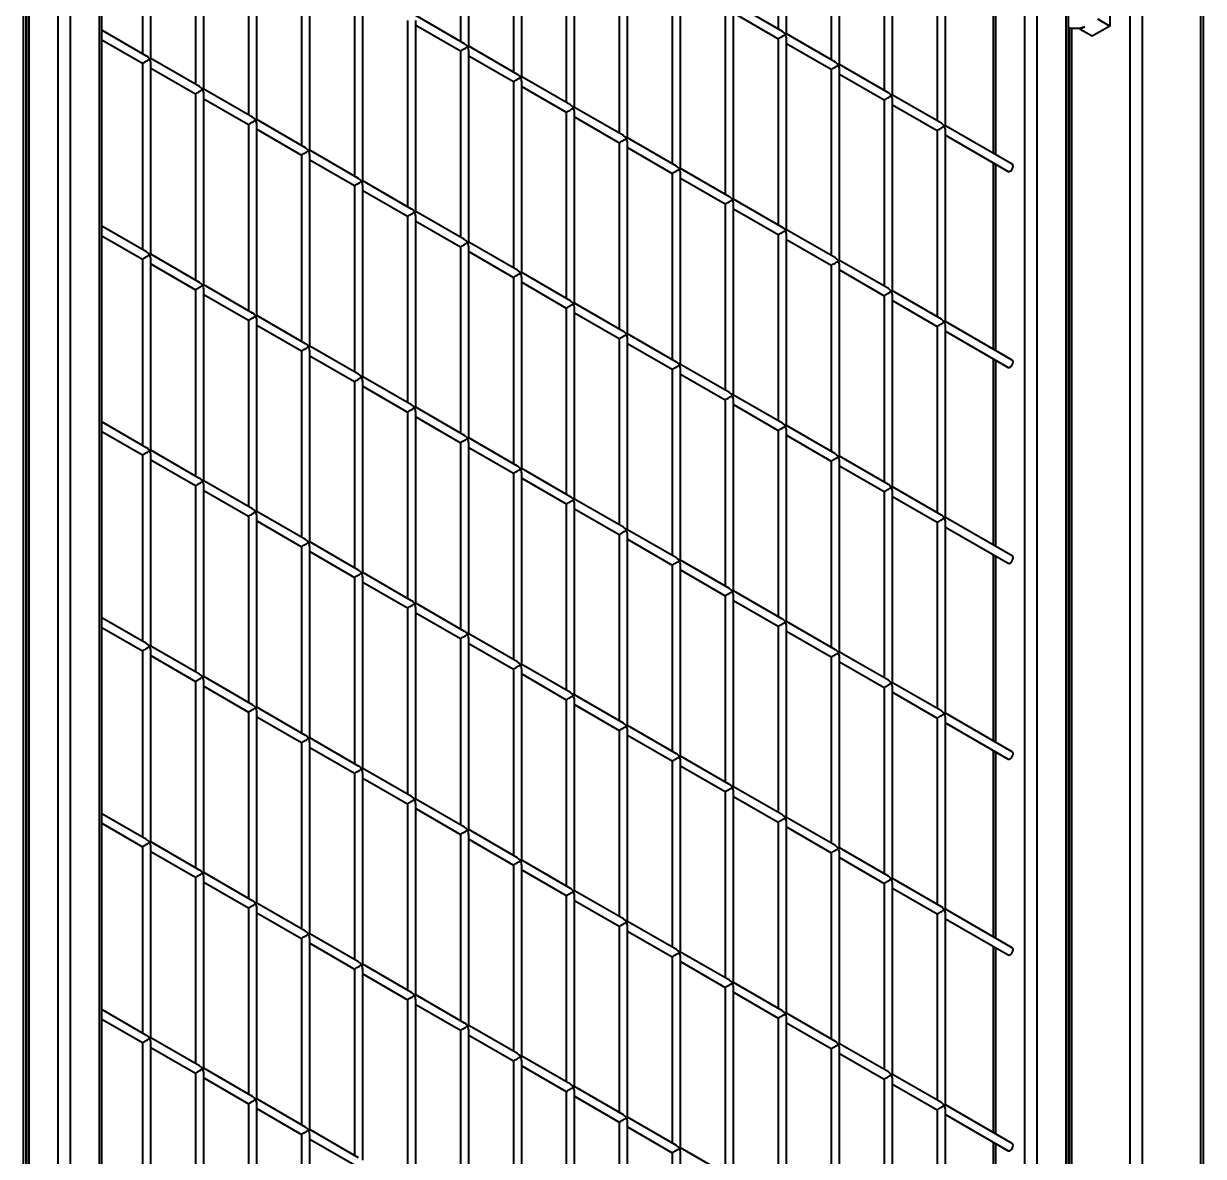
# Model space of a CAD drawing. Header units: millimetres. Extents: x 0 to 420, y 0 to 297.
# Drawn here: x 294.57 to 308.74, y 145.6 to 159.21 of the extents above; entities that cross this region are included whole.
import ezdxf

# ---------------------------------------------------------------- set-up
doc = ezdxf.new("R2010")
doc.units = ezdxf.units.MM

msp = doc.modelspace()

# ---------------------------------------------------------------- linework, layer by layer
at = {"color": 8, "linetype": 'Continuous', "lineweight": 40}
for p, q in [((294.568, 139.4753), (294.568, 171.6471)), ((294.6316, 166.4784), (294.6316, 143.2308)), ((307.8616, 131.7194), (307.8616, 163.8912)), ((308.003, 163.8912), (308.003, 131.7194)), ((308.7101, 131.3112), (308.7101, 163.483)), ((306.5958, 133.9946), (306.5958, 162.2131)), ((306.2423, 159.8691), (306.2423, 157.6329)), ((307.1545, 159.1518), (307.1545, 135.9247)), ((306.2423, 157.5174), (306.2423, 155.2813)), ((306.2423, 155.1658), (306.2423, 152.9296)), ((306.2423, 152.8142), (306.2423, 150.578)), ((306.2423, 150.4625), (306.2423, 148.2264)), ((306.2423, 148.1109), (306.2423, 145.8747)), ((306.2423, 145.7593), (306.2423, 143.5231))]:
    msp.add_line(p, q, dxfattribs=at)
at = {"color": 7, "linetype": 'Continuous', "lineweight": 40}
for p, q in [((294.5972, 139.4584), (294.5972, 171.6063)), ((294.9851, 140.0919), (294.9851, 169.4874)), ((295.1266, 169.4058), (295.1266, 140.1736)), ((295.4801, 140.3778), (295.4801, 168.7934)), ((295.5094, 140.3947), (295.5094, 168.6948)), ((294.6023, 166.4717), (294.6023, 143.24)), ((308.7394, 131.2943), (308.7394, 163.4422)), ((307.0908, 133.2668), (307.0908, 162.4989)), ((307.1201, 133.1682), (307.1201, 162.5159)), ((306.7373, 162.2948), (306.7373, 133.8792)), ((303.6326, 161.3756), (303.6326, 159.1395)), ((303.7326, 159.0817), (303.7326, 161.3756)), ((299.8142, 161.2283), (299.8142, 158.9921)), ((299.9142, 158.9344), (299.9142, 161.2283)), ((295.9958, 161.081), (295.9958, 158.8448)), ((296.0958, 158.7871), (296.0958, 161.081)), ((304.269, 161.0083), (304.269, 158.7721)), ((304.369, 158.7144), (304.369, 161.0083)), ((300.4506, 160.8609), (300.4506, 158.6247)), ((300.5506, 158.567), (300.5506, 160.8609)), ((296.6322, 160.7136), (296.6322, 158.4774)), ((296.7322, 158.4197), (296.7322, 160.7136)), ((304.9054, 160.6409), (304.9054, 158.4047)), ((305.0054, 158.347), (305.0054, 160.6409)), ((301.087, 160.4935), (301.087, 158.2574)), ((301.187, 158.1996), (301.187, 160.4935)), ((297.2686, 160.3462), (297.2686, 158.11)), ((297.3686, 158.0523), (297.3686, 160.3462)), ((305.5418, 160.2735), (305.5418, 158.0373)), ((305.6417, 157.9796), (305.6417, 160.2735)), ((307.6141, 160.1555), (307.6141, 159.1757)), ((301.7234, 160.1262), (301.7234, 157.89)), ((301.8234, 157.8322), (301.8234, 160.1261)), ((297.905, 159.9788), (297.905, 157.7426)), ((298.005, 157.6849), (298.005, 159.9788)), ((306.213, 159.886), (306.213, 157.6498)), ((302.3598, 159.7588), (302.3598, 157.5226)), ((302.4598, 157.4649), (302.4598, 159.7588)), ((298.5414, 159.6114), (298.5414, 157.3753)), ((298.6414, 157.3175), (298.6414, 159.6114)), ((303.6826, 159.1106), (303.0962, 159.4491)), ((299.8642, 158.9633), (299.2778, 159.3018)), ((302.9962, 159.3914), (302.9962, 157.1552)), ((303.0962, 157.0975), (303.0962, 159.3914)), ((303.0962, 159.3337), (303.6326, 159.024)), ((299.1778, 159.244), (299.1778, 157.0079)), ((299.2778, 156.9501), (299.2778, 159.244)), ((299.2778, 159.1863), (299.8142, 158.8767)), ((307.1252, 159.1558), (307.1252, 135.9416)), ((307.3171, 159.1675), (307.2605, 159.1349)), ((307.2605, 159.1349), (307.2605, 159.1545)), ((307.6141, 159.1757), (307.4019, 159.0532)), ((307.6141, 159.1757), (307.4727, 159.2573)), ((296.0458, 158.8159), (295.5094, 159.1256)), ((295.5094, 159.0101), (295.9958, 158.7293)), ((303.6326, 159.024), (303.6326, 156.7878)), ((304.319, 158.7432), (303.7326, 159.0817)), ((303.7326, 156.7301), (303.7326, 159.024)), ((307.4019, 159.0532), (307.2605, 159.1349)), ((299.8142, 158.8767), (299.8142, 156.6405)), ((300.5006, 158.5959), (299.9142, 158.9344)), ((299.9142, 156.5828), (299.9142, 158.8767)), ((303.7326, 158.9663), (304.269, 158.6566)), ((295.9958, 158.7293), (295.9958, 156.4932)), ((296.6822, 158.4485), (296.0958, 158.7871)), ((296.0958, 156.4354), (296.0958, 158.7293)), ((299.9142, 158.8189), (300.4506, 158.5093)), ((296.0958, 158.6716), (296.6322, 158.3619)), ((304.269, 158.6566), (304.269, 156.4204)), ((304.9553, 158.3758), (304.369, 158.7144)), ((304.369, 156.3627), (304.369, 158.6566)), ((304.369, 158.5989), (304.9054, 158.2892)), ((300.4506, 158.5093), (300.4506, 156.2731)), ((301.137, 158.2285), (300.5506, 158.567)), ((300.5506, 156.2154), (300.5506, 158.5093)), ((300.5506, 158.4515), (301.087, 158.1419)), ((296.6322, 158.3619), (296.6322, 156.1258)), ((297.3186, 158.0812), (296.7322, 158.4197)), ((296.7322, 156.068), (296.7322, 158.3619)), ((296.7322, 158.3042), (297.2686, 157.9946)), ((305.5917, 158.0085), (305.0054, 158.347)), ((301.7734, 157.8611), (301.187, 158.1996)), ((304.9054, 158.2892), (304.9054, 156.0531)), ((305.0054, 155.9953), (305.0054, 158.2892)), ((305.0054, 158.2315), (305.5418, 157.9218)), ((297.955, 157.7138), (297.3686, 158.0523)), ((301.087, 158.1419), (301.087, 155.9057)), ((301.187, 155.848), (301.187, 158.1419)), ((301.187, 158.0842), (301.7234, 157.7745)), ((297.2686, 157.9946), (297.2686, 155.7584)), ((297.3686, 155.7007), (297.3686, 157.9946)), ((297.3686, 157.9368), (297.905, 157.6272)), ((305.5418, 157.9218), (305.5418, 155.6857)), ((306.4441, 157.5164), (305.6417, 157.9796)), ((305.6417, 155.6279), (305.6417, 157.9218)), ((301.7234, 157.7745), (301.7234, 155.5383)), ((302.4098, 157.4937), (301.8234, 157.8322)), ((301.8234, 155.4806), (301.8234, 157.7745)), ((305.6417, 157.8641), (306.3941, 157.4298)), ((297.905, 157.6272), (297.905, 155.391)), ((298.5914, 157.3464), (298.005, 157.6849)), ((298.005, 155.3333), (298.005, 157.6272)), ((301.8234, 157.7168), (302.3598, 157.4071)), ((298.005, 157.5694), (298.5414, 157.2598)), ((303.0462, 157.1263), (302.4598, 157.4649)), ((306.213, 157.5343), (306.213, 155.2982)), ((299.2278, 156.979), (298.6414, 157.3175)), ((302.3598, 157.4071), (302.3598, 155.171)), ((302.4598, 155.1132), (302.4598, 157.4071)), ((302.4598, 157.3494), (302.9962, 157.0397)), ((298.5414, 157.2598), (298.5414, 155.0236)), ((298.6414, 154.9659), (298.6414, 157.2598)), ((298.6414, 157.2021), (299.1778, 156.8924)), ((302.9962, 157.0397), (302.9962, 154.8036)), ((303.6826, 156.759), (303.0962, 157.0975)), ((303.0962, 154.7458), (303.0962, 157.0397)), ((299.1778, 156.8924), (299.1778, 154.6562)), ((299.8642, 156.6116), (299.2778, 156.9501)), ((299.2778, 154.5985), (299.2778, 156.8924)), ((303.0962, 156.982), (303.6326, 156.6724)), ((296.0458, 156.4643), (295.5094, 156.7739)), ((299.2778, 156.8347), (299.8142, 156.525)), ((295.5094, 156.6585), (295.9958, 156.3777)), ((303.6326, 156.6724), (303.6326, 154.4362)), ((304.319, 156.3916), (303.7326, 156.7301)), ((303.7326, 154.3785), (303.7326, 156.6724)), ((303.7326, 156.6146), (304.269, 156.305)), ((299.8142, 156.525), (299.8142, 154.2889)), ((300.5006, 156.2442), (299.9142, 156.5828)), ((299.9142, 154.2311), (299.9142, 156.525)), ((299.9142, 156.4673), (300.4506, 156.1576)), ((295.9958, 156.3777), (295.9958, 154.1415)), ((296.6822, 156.0969), (296.0958, 156.4354)), ((296.0958, 154.0838), (296.0958, 156.3777)), ((296.0958, 156.32), (296.6322, 156.0103)), ((304.9553, 156.0242), (304.369, 156.3627)), ((301.137, 155.8769), (300.5506, 156.2154)), ((304.269, 156.305), (304.269, 154.0688)), ((304.369, 154.0111), (304.369, 156.305)), ((304.369, 156.2472), (304.9054, 155.9376)), ((297.3186, 155.7295), (296.7322, 156.068)), ((300.4506, 156.1576), (300.4506, 153.9215)), ((300.5506, 153.8637), (300.5506, 156.1576)), ((300.5506, 156.0999), (301.087, 155.7903)), ((296.6322, 156.0103), (296.6322, 153.7741)), ((296.7322, 153.7164), (296.7322, 156.0103)), ((296.7322, 155.9526), (297.2686, 155.6429)), ((304.9054, 155.9376), (304.9054, 153.7014)), ((305.5917, 155.6568), (305.0054, 155.9953)), ((305.0054, 153.6437), (305.0054, 155.9376)), ((301.087, 155.7903), (301.087, 153.5541)), ((301.7734, 155.5095), (301.187, 155.848)), ((301.187, 153.4964), (301.187, 155.7903)), ((305.0054, 155.8799), (305.5418, 155.5702)), ((297.2686, 155.6429), (297.2686, 153.4068)), ((297.955, 155.3621), (297.3686, 155.7007)), ((297.3686, 153.349), (297.3686, 155.6429)), ((301.187, 155.7325), (301.7234, 155.4229)), ((306.4441, 155.1648), (305.6417, 155.6279)), ((297.3686, 155.5852), (297.905, 155.2755)), ((302.4098, 155.1421), (301.8234, 155.4806)), ((305.5418, 155.5702), (305.5418, 153.334)), ((305.6417, 153.2763), (305.6417, 155.5702)), ((305.6417, 155.5125), (306.3941, 155.0782)), ((298.5914, 154.9948), (298.005, 155.3333)), ((301.7234, 155.4229), (301.7234, 153.1867)), ((301.8234, 153.129), (301.8234, 155.4229)), ((301.8234, 155.3651), (302.3598, 155.0555)), ((297.905, 155.2755), (297.905, 153.0394)), ((298.005, 152.9816), (298.005, 155.2755)), ((298.005, 155.2178), (298.5414, 154.9082)), ((306.213, 155.1827), (306.213, 152.9465)), ((302.3598, 155.0555), (302.3598, 152.8193)), ((303.0462, 154.7747), (302.4598, 155.1132)), ((302.4598, 152.7616), (302.4598, 155.0555)), ((298.5414, 154.9082), (298.5414, 152.672)), ((299.2278, 154.6274), (298.6414, 154.9659)), ((298.6414, 152.6143), (298.6414, 154.9082)), ((302.4598, 154.9978), (302.9962, 154.6881)), ((298.6414, 154.8504), (299.1778, 154.5408)), ((302.9962, 154.6881), (302.9962, 152.4519)), ((303.6826, 154.4073), (303.0962, 154.7458)), ((303.0962, 152.3942), (303.0962, 154.6881)), ((303.0962, 154.6304), (303.6326, 154.3207)), ((299.1778, 154.5408), (299.1778, 152.3046)), ((299.8642, 154.26), (299.2778, 154.5985)), ((299.2778, 152.2469), (299.2778, 154.5408)), ((299.2778, 154.483), (299.8142, 154.1734)), ((296.0458, 154.1127), (295.5094, 154.4223)), ((304.319, 154.0399), (303.7326, 154.3785)), ((295.5094, 154.3068), (295.9958, 154.0261)), ((300.5006, 153.8926), (299.9142, 154.2311)), ((303.6326, 154.3207), (303.6326, 152.0846)), ((303.7326, 152.0268), (303.7326, 154.3207)), ((303.7326, 154.263), (304.269, 153.9533)), ((296.6822, 153.7453), (296.0958, 154.0838)), ((299.8142, 154.1734), (299.8142, 151.9372)), ((299.9142, 151.8795), (299.9142, 154.1734)), ((299.9142, 154.1157), (300.4506, 153.806)), ((295.9958, 154.0261), (295.9958, 151.7899)), ((296.0958, 151.7322), (296.0958, 154.0261)), ((296.0958, 153.9683), (296.6322, 153.6587)), ((304.269, 153.9533), (304.269, 151.7172)), ((304.9553, 153.6726), (304.369, 154.0111)), ((304.369, 151.6594), (304.369, 153.9533)), ((300.4506, 153.806), (300.4506, 151.5698)), ((301.137, 153.5252), (300.5506, 153.8637)), ((300.5506, 151.5121), (300.5506, 153.806)), ((304.369, 153.8956), (304.9054, 153.586)), ((296.6322, 153.6587), (296.6322, 151.4225)), ((297.3186, 153.3779), (296.7322, 153.7164)), ((296.7322, 151.3648), (296.7322, 153.6587)), ((300.5506, 153.7483), (301.087, 153.4386)), ((305.5917, 153.3052), (305.0054, 153.6437)), ((296.7322, 153.6009), (297.2686, 153.2913)), ((301.7734, 153.1578), (301.187, 153.4964)), ((304.9054, 153.586), (304.9054, 151.3498)), ((305.0054, 151.2921), (305.0054, 153.586)), ((305.0054, 153.5282), (305.5418, 153.2186)), ((297.955, 153.0105), (297.3686, 153.349)), ((301.087, 153.4386), (301.087, 151.2025)), ((301.187, 151.1447), (301.187, 153.4386)), ((301.187, 153.3809), (301.7234, 153.0712)), ((297.2686, 153.2913), (297.2686, 151.0551)), ((297.3686, 150.9974), (297.3686, 153.2913)), ((297.3686, 153.2336), (297.905, 152.9239)), ((305.5418, 153.2186), (305.5418, 150.9824)), ((306.4441, 152.8131), (305.6417, 153.2763)), ((305.6417, 150.9247), (305.6417, 153.2186)), ((301.7234, 153.0712), (301.7234, 150.8351)), ((302.4098, 152.7905), (301.8234, 153.129)), ((301.8234, 150.7773), (301.8234, 153.0712)), ((305.6417, 153.1608), (306.3941, 152.7265)), ((297.905, 152.9239), (297.905, 150.6877)), ((298.5914, 152.6431), (298.005, 152.9816)), ((298.005, 150.63), (298.005, 152.9239)), ((301.8234, 153.0135), (302.3598, 152.7039)), ((298.005, 152.8662), (298.5414, 152.5565)), ((306.213, 152.8311), (306.213, 150.5949)), ((302.3598, 152.7039), (302.3598, 150.4677)), ((303.0462, 152.4231), (302.4598, 152.7616)), ((302.4598, 150.41), (302.4598, 152.7039)), ((302.4598, 152.6461), (302.9962, 152.3365)), ((298.5414, 152.5565), (298.5414, 150.3203)), ((299.2278, 152.2757), (298.6414, 152.6143)), ((298.6414, 150.2626), (298.6414, 152.5565)), ((298.6414, 152.4988), (299.1778, 152.1891)), ((303.6826, 152.0557), (303.0962, 152.3942)), ((299.8642, 151.9084), (299.2778, 152.2469)), ((302.9962, 152.3365), (302.9962, 150.1003)), ((303.0962, 150.0426), (303.0962, 152.3365)), ((303.0962, 152.2787), (303.6326, 151.9691)), ((296.0458, 151.761), (295.5094, 152.0707)), ((299.1778, 152.1891), (299.1778, 149.953)), ((299.2778, 149.8952), (299.2778, 152.1891)), ((299.2778, 152.1314), (299.8142, 151.8218)), ((295.5094, 151.9552), (295.9958, 151.6744)), ((303.6326, 151.9691), (303.6326, 149.7329)), ((304.319, 151.6883), (303.7326, 152.0268)), ((303.7326, 149.6752), (303.7326, 151.9691)), ((299.8142, 151.8218), (299.8142, 149.5856)), ((300.5006, 151.541), (299.9142, 151.8795)), ((299.9142, 149.5278), (299.9142, 151.8217)), ((303.7326, 151.9114), (304.269, 151.6017)), ((295.9958, 151.6744), (295.9958, 149.4382)), ((296.6822, 151.3936), (296.0958, 151.7322)), ((296.0958, 149.3805), (296.0958, 151.6744)), ((299.9142, 151.764), (300.4506, 151.4544)), ((304.9553, 151.3209), (304.369, 151.6594)), ((296.0958, 151.6167), (296.6322, 151.307)), ((301.137, 151.1736), (300.5506, 151.5121)), ((304.269, 151.6017), (304.269, 149.3655)), ((304.369, 149.3078), (304.369, 151.6017)), ((304.369, 151.544), (304.9054, 151.2343)), ((297.3186, 151.0263), (296.7322, 151.3648)), ((300.4506, 151.4544), (300.4506, 149.2182)), ((300.5506, 149.1605), (300.5506, 151.4544)), ((300.5506, 151.3966), (301.087, 151.087)), ((296.6322, 151.307), (296.6322, 149.0709)), ((296.7322, 149.0131), (296.7322, 151.307)), ((296.7322, 151.2493), (297.2686, 150.9396)), ((304.9054, 151.2343), (304.9054, 148.9982)), ((305.5917, 150.9535), (305.0054, 151.2921)), ((305.0054, 148.9404), (305.0054, 151.2343)), ((301.087, 151.087), (301.087, 148.8508)), ((301.7734, 150.8062), (301.187, 151.1447)), ((301.187, 148.7931), (301.187, 151.087)), ((305.0054, 151.1766), (305.5418, 150.8669)), ((297.2686, 150.9396), (297.2686, 148.7035)), ((297.955, 150.6589), (297.3686, 150.9974)), ((297.3686, 148.6457), (297.3686, 150.9396)), ((301.187, 151.0293), (301.7234, 150.7196)), ((297.3686, 150.8819), (297.905, 150.5723)), ((305.5418, 150.8669), (305.5418, 148.6308)), ((306.4441, 150.4615), (305.6417, 150.9247)), ((305.6417, 148.573), (305.6417, 150.8669)), ((305.6417, 150.8092), (306.3941, 150.3749)), ((301.7234, 150.7196), (301.7234, 148.4834)), ((302.4098, 150.4388), (301.8234, 150.7773)), ((301.8234, 148.4257), (301.8234, 150.7196)), ((301.8234, 150.6619), (302.3598, 150.3522)), ((297.905, 150.5723), (297.905, 148.3361)), ((298.5914, 150.2915), (298.005, 150.63)), ((298.005, 148.2784), (298.005, 150.5723)), ((298.005, 150.5145), (298.5414, 150.2049)), ((303.0462, 150.0714), (302.4598, 150.41)), ((306.213, 150.4794), (306.213, 148.2433)), ((299.2278, 149.9241), (298.6414, 150.2626)), ((302.3598, 150.3522), (302.3598, 148.116)), ((302.4598, 148.0583), (302.4598, 150.3522)), ((302.4598, 150.2945), (302.9962, 149.9848)), ((298.5414, 150.2049), (298.5414, 147.9687)), ((298.6414, 147.911), (298.6414, 150.2049)), ((298.6414, 150.1472), (299.1778, 149.8375)), ((302.9962, 149.9848), (302.9962, 147.7487)), ((303.6826, 149.7041), (303.0962, 150.0426)), ((303.0962, 147.6909), (303.0962, 149.9848)), ((299.1778, 149.8375), (299.1778, 147.6013)), ((299.8642, 149.5567), (299.2778, 149.8952)), ((299.2778, 147.5436), (299.2778, 149.8375)), ((303.0962, 149.9271), (303.6326, 149.6174)), ((296.0458, 149.4094), (295.5094, 149.719)), ((299.2778, 149.7798), (299.8142, 149.4701)), ((304.319, 149.3367), (303.7326, 149.6752)), ((295.5094, 149.6036), (295.9958, 149.3228)), ((300.5006, 149.1893), (299.9142, 149.5279)), ((303.6326, 149.6174), (303.6326, 147.3813)), ((303.7326, 147.3235), (303.7326, 149.6174)), ((303.7326, 149.5597), (304.269, 149.2501)), ((296.6822, 149.042), (296.0958, 149.3805)), ((299.8142, 149.4701), (299.8142, 147.2339)), ((299.9142, 147.1762), (299.9142, 149.4701)), ((299.9142, 149.4124), (300.4506, 149.1027)), ((295.9958, 149.3228), (295.9958, 147.0866)), ((296.0958, 147.0289), (296.0958, 149.3228)), ((296.0958, 149.265), (296.6322, 148.9554)), ((304.269, 149.2501), (304.269, 147.0139)), ((304.9553, 148.9693), (304.369, 149.3078)), ((304.369, 146.9562), (304.369, 149.2501)), ((300.4506, 149.1027), (300.4506, 146.8666)), ((301.137, 148.822), (300.5506, 149.1605)), ((300.5506, 146.8088), (300.5506, 149.1027)), ((304.369, 149.1923), (304.9054, 148.8827)), ((296.6322, 148.9554), (296.6322, 146.7192)), ((297.3186, 148.6746), (296.7322, 149.0131)), ((296.7322, 146.6615), (296.7322, 148.9554)), ((300.5506, 149.045), (301.087, 148.7353)), ((296.7322, 148.8977), (297.2686, 148.588)), ((304.9054, 148.8827), (304.9054, 146.6465)), ((305.5917, 148.6019), (305.0054, 148.9404)), ((305.0054, 146.5888), (305.0054, 148.8827)), ((305.0054, 148.825), (305.5418, 148.5153)), ((301.087, 148.7353), (301.087, 146.4992)), ((301.7734, 148.4546), (301.187, 148.7931)), ((301.187, 146.4414), (301.187, 148.7353)), ((301.187, 148.6776), (301.7234, 148.368)), ((297.2686, 148.588), (297.2686, 146.3518)), ((297.955, 148.3072), (297.3686, 148.6457)), ((297.3686, 146.2941), (297.3686, 148.588)), ((297.3686, 148.5303), (297.905, 148.2206)), ((306.4441, 148.1099), (305.6417, 148.573)), ((302.4098, 148.0872), (301.8234, 148.4257)), ((305.5418, 148.5153), (305.5418, 146.2791)), ((305.6417, 146.2214), (305.6417, 148.5153)), ((305.6417, 148.4576), (306.3941, 148.0233)), ((298.5914, 147.9398), (298.005, 148.2784)), ((301.7234, 148.368), (301.7234, 146.1318)), ((301.8234, 146.0741), (301.8234, 148.368)), ((301.8234, 148.3102), (302.3598, 148.0006)), ((297.905, 148.2206), (297.905, 145.9845)), ((298.005, 145.9267), (298.005, 148.2206)), ((298.005, 148.1629), (298.5414, 147.8532)), ((306.213, 148.1278), (306.213, 145.8916)), ((302.3598, 148.0006), (302.3598, 145.7644)), ((303.0462, 147.7198), (302.4598, 148.0583)), ((302.4598, 145.7067), (302.4598, 148.0006)), ((298.5414, 147.8532), (298.5414, 145.6171)), ((299.2278, 147.5725), (298.6414, 147.911)), ((298.6414, 145.5593), (298.6414, 147.8532)), ((302.4598, 147.9428), (302.9962, 147.6332)), ((298.6414, 147.7955), (299.1778, 147.4859)), ((303.6826, 147.3524), (303.0962, 147.6909)), ((299.8642, 147.2051), (299.2778, 147.5436)), ((302.9962, 147.6332), (302.9962, 145.397)), ((303.0962, 145.3393), (303.0962, 147.6332)), ((303.0962, 147.5755), (303.6326, 147.2658)), ((299.1778, 147.4859), (299.1778, 145.2497)), ((299.2778, 145.192), (299.2778, 147.4859)), ((299.2778, 147.4281), (299.8142, 147.1185)), ((296.0458, 147.0577), (295.5094, 147.3674)), ((295.5094, 147.2519), (295.9958, 146.9711)), ((303.6326, 147.2658), (303.6326, 145.0296)), ((304.319, 146.985), (303.7326, 147.3235)), ((303.7326, 144.9719), (303.7326, 147.2658)), ((299.8142, 147.1185), (299.8142, 144.8823)), ((300.5006, 146.8377), (299.9142, 147.1762)), ((299.9142, 144.8246), (299.9142, 147.1185)), ((303.7326, 147.2081), (304.269, 146.8984)), ((295.9958, 146.9711), (295.9958, 144.735)), ((296.6822, 146.6904), (296.0958, 147.0289)), ((296.0958, 144.6772), (296.0958, 146.9711)), ((299.9142, 147.0607), (300.4506, 146.7511)), ((296.0958, 146.9134), (296.6322, 146.6038)), ((304.269, 146.8984), (304.269, 144.6623)), ((304.9553, 146.6176), (304.369, 146.9562)), ((304.369, 144.6045), (304.369, 146.8984)), ((304.369, 146.8407), (304.9054, 146.531)), ((300.4506, 146.7511), (300.4506, 144.5149)), ((301.137, 146.4703), (300.5506, 146.8088)), ((300.5506, 144.4572), (300.5506, 146.7511)), ((300.5506, 146.6934), (301.087, 146.3837)), ((296.6322, 146.6038), (296.6322, 144.3676)), ((297.3186, 146.323), (296.7322, 146.6615)), ((296.7322, 144.3099), (296.7322, 146.6038)), ((296.7322, 146.546), (297.2686, 146.2364)), ((305.5917, 146.2503), (305.0054, 146.5888)), ((301.7734, 146.1029), (301.187, 146.4414)), ((304.9054, 146.531), (304.9054, 144.2949)), ((305.0054, 144.2371), (305.0054, 146.531)), ((305.0054, 146.4733), (305.5418, 146.1637)), ((297.955, 145.9556), (297.3686, 146.2941)), ((301.087, 146.3837), (301.087, 144.1475)), ((301.187, 144.0898), (301.187, 146.3837)), ((301.187, 146.326), (301.7234, 146.0163)), ((297.2686, 146.2364), (297.2686, 144.0002)), ((297.3686, 143.9425), (297.3686, 146.2364)), ((297.3686, 146.1786), (297.905, 145.869)), ((305.5418, 146.1637), (305.5418, 143.9275)), ((306.4441, 145.7582), (305.6417, 146.2214)), ((305.6417, 143.8698), (305.6417, 146.1637)), ((301.7234, 146.0163), (301.7234, 143.7802)), ((302.4098, 145.7355), (301.8234, 146.0741)), ((301.8234, 143.7224), (301.8234, 146.0163)), ((305.6417, 146.1059), (306.3941, 145.6716)), ((297.905, 145.869), (297.905, 143.6328)), ((298.5914, 145.5882), (298.005, 145.9267)), ((298.005, 143.5751), (298.005, 145.869)), ((301.8234, 145.9586), (302.3598, 145.6489)), ((298.005, 145.8113), (298.5414, 145.5016)), ((303.0462, 145.3682), (302.4598, 145.7067)), ((306.213, 145.7762), (306.213, 143.54)), ((302.3598, 145.6489), (302.3598, 143.4128)), ((302.4598, 143.355), (302.4598, 145.6489))]:
    msp.add_line(p, q, dxfattribs=at)
at = {"color": 7, "linetype": 'Continuous', "lineweight": 40, "flags": 128}
for points in [[(306.4191, 157.4323), (306.4326, 157.4432), (306.4441, 157.4587), (306.4517, 157.4764), (306.4544, 157.4935), (306.4517, 157.5076), (306.4441, 157.5164), (306.4441, 157.5164)], [(306.3941, 157.4298), (306.4055, 157.4276), (306.4191, 157.4323)], [(306.3941, 155.0782), (306.4055, 155.076), (306.4191, 155.0807)], [(306.4191, 155.0807), (306.4326, 155.0916), (306.4441, 155.107), (306.4517, 155.1247), (306.4544, 155.1419), (306.4517, 155.156), (306.4441, 155.1648), (306.4441, 155.1648)], [(306.4191, 152.729), (306.4326, 152.7399), (306.4441, 152.7554), (306.4517, 152.7731), (306.4544, 152.7903), (306.4517, 152.8043), (306.4441, 152.8131), (306.4441, 152.8131)], [(306.3941, 152.7265), (306.4055, 152.7243), (306.4191, 152.729)], [(306.3941, 150.3749), (306.4055, 150.3727), (306.4191, 150.3774)], [(306.4191, 150.3774), (306.4326, 150.3883), (306.4441, 150.4038), (306.4517, 150.4214), (306.4544, 150.4386), (306.4517, 150.4527), (306.4441, 150.4615), (306.4441, 150.4615)], [(306.4191, 148.0257), (306.4326, 148.0367), (306.4441, 148.0521), (306.4517, 148.0698), (306.4544, 148.087), (306.4517, 148.1011), (306.4441, 148.1099), (306.4441, 148.1099)], [(306.3941, 148.0233), (306.4055, 148.021), (306.4191, 148.0257)], [(306.4191, 145.6741), (306.4326, 145.685), (306.4441, 145.7005), (306.4517, 145.7182), (306.4544, 145.7353), (306.4517, 145.7494), (306.4441, 145.7582), (306.4441, 145.7582)], [(306.3941, 145.6716), (306.4055, 145.6694), (306.4191, 145.6741)]]:
    msp.add_lwpolyline(points, dxfattribs=at)
at = {"color": 7, "linetype": 'Continuous', "lineweight": 40}
msp.add_arc((307.1966, 159.5636), 0.414, 259.35622, 286.92247, dxfattribs=at)
for centre, major_axis, ratio, start_param, end_param in [((303.6826, 159.0529), (0.05, 0.0289), 0.0000704, 3.141552, 5.4977465), ((303.6826, 159.0529), (-0.0354, 0.0612), 0.5773346, 4.7123483, 5.4978278), ((303.6826, 159.0529), (0.05, 0.0289), 0.0000704, 5.4977465, 6.2831447), ((303.6826, 159.0529), (-0.0354, 0.0612), 0.5773346, 3.9269502, 4.7123483), ((299.8642, 158.9055), (0.05, 0.0289), 0.0000704, 3.141552, 5.4977465), ((299.8642, 158.9055), (-0.0354, 0.0612), 0.5773346, 4.7123483, 5.4978278), ((299.8642, 158.9055), (0.05, 0.0289), 0.0000704, 5.4977465, 6.2831447), ((299.8642, 158.9055), (-0.0354, 0.0612), 0.5773346, 3.9269502, 4.7123483), ((296.0458, 158.7582), (0.05, 0.0289), 0.0000704, 3.141552, 5.4977465), ((296.0458, 158.7582), (-0.0354, 0.0612), 0.5773346, 4.7123483, 5.4978278), ((296.0458, 158.7582), (0.05, 0.0289), 0.0000704, 5.4977465, 6.2831447), ((296.0458, 158.7582), (-0.0354, 0.0612), 0.5773346, 3.9269502, 4.7123483), ((304.319, 158.6855), (-0.0354, 0.0612), 0.5773346, 4.7123483, 5.4978278), ((300.5006, 158.5381), (-0.0354, 0.0612), 0.5773346, 4.7123483, 5.4978278), ((304.319, 158.6855), (0.05, 0.0289), 0.0000704, 3.141552, 5.4977465), ((304.319, 158.6855), (0.05, 0.0289), 0.0000704, 5.4977465, 6.2831447), ((304.319, 158.6855), (-0.0354, 0.0612), 0.5773346, 3.9269502, 4.7123483), ((296.6822, 158.3908), (-0.0354, 0.0612), 0.5773346, 4.7123483, 5.4978278), ((300.5006, 158.5381), (0.05, 0.0289), 0.0000704, 3.141552, 5.4977465), ((300.5006, 158.5381), (0.05, 0.0289), 0.0000704, 5.4977465, 6.2831447), ((300.5006, 158.5381), (-0.0354, 0.0612), 0.5773346, 3.9269502, 4.7123483), ((296.6822, 158.3908), (0.05, 0.0289), 0.0000704, 3.141552, 5.4977465), ((296.6822, 158.3908), (0.05, 0.0289), 0.0000704, 5.4977465, 6.2831447), ((296.6822, 158.3908), (-0.0354, 0.0612), 0.5773346, 3.9269502, 4.7123483), ((304.9554, 158.3181), (0.05, 0.0289), 0.0000704, 3.141552, 5.4977465), ((304.9554, 158.3181), (-0.0354, 0.0612), 0.5773346, 4.7123483, 5.4978278), ((304.9554, 158.3181), (0.05, 0.0289), 0.0000704, 5.4977465, 6.2831447), ((304.9554, 158.3181), (-0.0354, 0.0612), 0.5773346, 3.9269502, 4.7123483), ((301.137, 158.1708), (0.05, 0.0289), 0.0000704, 3.141552, 5.4977465), ((301.137, 158.1708), (-0.0354, 0.0612), 0.5773346, 4.7123483, 5.4978278), ((301.137, 158.1708), (0.05, 0.0289), 0.0000704, 5.4977465, 6.2831447), ((301.137, 158.1708), (-0.0354, 0.0612), 0.5773346, 3.9269502, 4.7123483), ((297.3186, 158.0234), (0.05, 0.0289), 0.0000704, 3.141552, 5.4977465), ((297.3186, 158.0234), (-0.0354, 0.0612), 0.5773346, 4.7123483, 5.4978278), ((297.3186, 158.0234), (0.05, 0.0289), 0.0000704, 5.4977465, 6.2831447), ((297.3186, 158.0234), (-0.0354, 0.0612), 0.5773346, 3.9269502, 4.7123483), ((305.5918, 157.9507), (0.05, 0.0289), 0.0000704, 3.141552, 5.4977465), ((305.5918, 157.9507), (-0.0354, 0.0612), 0.5773346, 4.7123483, 5.4978278), ((305.5918, 157.9507), (0.05, 0.0289), 0.0000704, 5.4977465, 6.2831447), ((305.5918, 157.9507), (-0.0354, 0.0612), 0.5773346, 3.9269502, 4.7123483), ((301.7734, 157.8034), (0.05, 0.0289), 0.0000704, 3.141552, 5.4977465), ((301.7734, 157.8034), (-0.0354, 0.0612), 0.5773346, 4.7123483, 5.4978278), ((301.7734, 157.8034), (0.05, 0.0289), 0.0000704, 5.4977465, 6.2831447), ((301.7734, 157.8034), (-0.0354, 0.0612), 0.5773346, 3.9269502, 4.7123483), ((297.955, 157.656), (0.05, 0.0289), 0.0000704, 3.141552, 5.4977465), ((297.955, 157.656), (-0.0354, 0.0612), 0.5773346, 4.7123483, 5.4978278), ((297.955, 157.656), (0.05, 0.0289), 0.0000704, 5.4977465, 6.2831447), ((297.955, 157.656), (-0.0354, 0.0612), 0.5773346, 3.9269502, 4.7123483), ((302.4098, 157.436), (0.05, 0.0289), 0.0000704, 3.141552, 5.4977465), ((302.4098, 157.436), (-0.0354, 0.0612), 0.5773346, 4.7123483, 5.4978278), ((302.4098, 157.436), (0.05, 0.0289), 0.0000704, 5.4977465, 6.2831447), ((302.4098, 157.436), (-0.0354, 0.0612), 0.5773346, 3.9269502, 4.7123483), ((298.5914, 157.2887), (0.05, 0.0289), 0.0000704, 3.141552, 5.4977465), ((298.5914, 157.2887), (-0.0354, 0.0612), 0.5773346, 4.7123483, 5.4978278), ((298.5914, 157.2887), (0.05, 0.0289), 0.0000704, 5.4977465, 6.2831447), ((298.5914, 157.2887), (-0.0354, 0.0612), 0.5773346, 3.9269502, 4.7123483), ((303.0462, 157.0686), (0.05, 0.0289), 0.0000704, 3.141552, 5.4977465), ((303.0462, 157.0686), (-0.0354, 0.0612), 0.5773346, 4.7123483, 5.4978278), ((303.0462, 157.0686), (0.05, 0.0289), 0.0000704, 5.4977465, 6.2831447), ((303.0462, 157.0686), (-0.0354, 0.0612), 0.5773346, 3.9269502, 4.7123483), ((299.2278, 156.9213), (0.05, 0.0289), 0.0000704, 3.141552, 5.4977465), ((299.2278, 156.9213), (-0.0354, 0.0612), 0.5773346, 4.7123483, 5.4978278), ((299.2278, 156.9213), (0.05, 0.0289), 0.0000704, 5.4977465, 6.2831447), ((299.2278, 156.9213), (-0.0354, 0.0612), 0.5773346, 3.9269502, 4.7123483), ((303.6826, 156.7012), (-0.0354, 0.0612), 0.5773346, 4.7123483, 5.4978278), ((299.8642, 156.5539), (-0.0354, 0.0612), 0.5773346, 4.7123483, 5.4978278), ((303.6826, 156.7012), (0.05, 0.0289), 0.0000704, 3.141552, 5.4977465), ((303.6826, 156.7012), (0.05, 0.0289), 0.0000704, 5.4977465, 6.2831447), ((303.6826, 156.7012), (-0.0354, 0.0612), 0.5773346, 3.9269502, 4.7123483), ((296.0458, 156.4066), (-0.0354, 0.0612), 0.5773346, 4.7123483, 5.4978278), ((299.8642, 156.5539), (0.05, 0.0289), 0.0000704, 3.141552, 5.4977465), ((299.8642, 156.5539), (0.05, 0.0289), 0.0000704, 5.4977465, 6.2831447), ((299.8642, 156.5539), (-0.0354, 0.0612), 0.5773346, 3.9269502, 4.7123483), ((296.0458, 156.4066), (0.05, 0.0289), 0.0000704, 3.141552, 5.4977465), ((296.0458, 156.4066), (0.05, 0.0289), 0.0000704, 5.4977465, 6.2831447), ((296.0458, 156.4066), (-0.0354, 0.0612), 0.5773346, 3.9269502, 4.7123483), ((304.319, 156.3338), (0.05, 0.0289), 0.0000704, 3.141552, 5.4977465), ((304.319, 156.3338), (-0.0354, 0.0612), 0.5773346, 4.7123483, 5.4978278), ((304.319, 156.3338), (0.05, 0.0289), 0.0000704, 5.4977465, 6.2831447), ((304.319, 156.3338), (-0.0354, 0.0612), 0.5773346, 3.9269502, 4.7123483), ((300.5006, 156.1865), (0.05, 0.0289), 0.0000704, 3.141552, 5.4977465), ((300.5006, 156.1865), (-0.0354, 0.0612), 0.5773346, 4.7123483, 5.4978278), ((300.5006, 156.1865), (0.05, 0.0289), 0.0000704, 5.4977465, 6.2831447), ((300.5006, 156.1865), (-0.0354, 0.0612), 0.5773346, 3.9269502, 4.7123483), ((296.6822, 156.0392), (0.05, 0.0289), 0.0000704, 3.141552, 5.4977465), ((296.6822, 156.0392), (-0.0354, 0.0612), 0.5773346, 4.7123483, 5.4978278), ((296.6822, 156.0392), (0.05, 0.0289), 0.0000704, 5.4977465, 6.2831447), ((296.6822, 156.0392), (-0.0354, 0.0612), 0.5773346, 3.9269502, 4.7123483), ((304.9554, 155.9665), (0.05, 0.0289), 0.0000704, 3.141552, 5.4977465), ((304.9554, 155.9665), (-0.0354, 0.0612), 0.5773346, 4.7123483, 5.4978278), ((304.9554, 155.9665), (0.05, 0.0289), 0.0000704, 5.4977465, 6.2831447), ((304.9554, 155.9665), (-0.0354, 0.0612), 0.5773346, 3.9269502, 4.7123483), ((301.137, 155.8191), (0.05, 0.0289), 0.0000704, 3.141552, 5.4977465), ((301.137, 155.8191), (-0.0354, 0.0612), 0.5773346, 4.7123483, 5.4978278), ((301.137, 155.8191), (0.05, 0.0289), 0.0000704, 5.4977465, 6.2831447), ((301.137, 155.8191), (-0.0354, 0.0612), 0.5773346, 3.9269502, 4.7123483), ((297.3186, 155.6718), (0.05, 0.0289), 0.0000704, 3.141552, 5.4977465), ((297.3186, 155.6718), (-0.0354, 0.0612), 0.5773346, 4.7123483, 5.4978278), ((297.3186, 155.6718), (0.05, 0.0289), 0.0000704, 5.4977465, 6.2831447), ((297.3186, 155.6718), (-0.0354, 0.0612), 0.5773346, 3.9269502, 4.7123483), ((305.5918, 155.5991), (0.05, 0.0289), 0.0000704, 3.141552, 5.4977465), ((305.5918, 155.5991), (-0.0354, 0.0612), 0.5773346, 4.7123483, 5.4978278), ((305.5918, 155.5991), (0.05, 0.0289), 0.0000704, 5.4977465, 6.2831447), ((305.5918, 155.5991), (-0.0354, 0.0612), 0.5773346, 3.9269502, 4.7123483), ((301.7734, 155.4517), (0.05, 0.0289), 0.0000704, 3.141552, 5.4977465), ((301.7734, 155.4517), (-0.0354, 0.0612), 0.5773346, 4.7123483, 5.4978278), ((301.7734, 155.4517), (0.05, 0.0289), 0.0000704, 5.4977465, 6.2831447), ((301.7734, 155.4517), (-0.0354, 0.0612), 0.5773346, 3.9269502, 4.7123483), ((297.955, 155.3044), (0.05, 0.0289), 0.0000704, 3.141552, 5.4977465), ((297.955, 155.3044), (-0.0354, 0.0612), 0.5773346, 4.7123483, 5.4978278), ((297.955, 155.3044), (0.05, 0.0289), 0.0000704, 5.4977465, 6.2831447), ((297.955, 155.3044), (-0.0354, 0.0612), 0.5773346, 3.9269502, 4.7123483), ((302.4098, 155.0844), (0.05, 0.0289), 0.0000704, 3.141552, 5.4977465), ((302.4098, 155.0844), (-0.0354, 0.0612), 0.5773346, 4.7123483, 5.4978278), ((302.4098, 155.0844), (0.05, 0.0289), 0.0000704, 5.4977465, 6.2831447), ((302.4098, 155.0844), (-0.0354, 0.0612), 0.5773346, 3.9269502, 4.7123483), ((298.5914, 154.937), (0.05, 0.0289), 0.0000704, 3.141552, 5.4977465), ((298.5914, 154.937), (-0.0354, 0.0612), 0.5773346, 4.7123483, 5.4978278), ((298.5914, 154.937), (0.05, 0.0289), 0.0000704, 5.4977465, 6.2831447), ((298.5914, 154.937), (-0.0354, 0.0612), 0.5773346, 3.9269502, 4.7123483), ((303.0462, 154.717), (-0.0354, 0.0612), 0.5773346, 4.7123483, 5.4978278), ((299.2278, 154.5696), (-0.0354, 0.0612), 0.5773346, 4.7123483, 5.4978278), ((303.0462, 154.717), (0.05, 0.0289), 0.0000704, 3.141552, 5.4977465), ((303.0462, 154.717), (0.05, 0.0289), 0.0000704, 5.4977465, 6.2831447), ((303.0462, 154.717), (-0.0354, 0.0612), 0.5773346, 3.9269502, 4.7123483), ((299.2278, 154.5696), (0.05, 0.0289), 0.0000704, 3.141552, 5.4977465), ((299.2278, 154.5696), (0.05, 0.0289), 0.0000704, 5.4977465, 6.2831447), ((299.2278, 154.5696), (-0.0354, 0.0612), 0.5773346, 3.9269502, 4.7123483), ((303.6826, 154.3496), (0.05, 0.0289), 0.0000704, 3.141552, 5.4977465), ((303.6826, 154.3496), (-0.0354, 0.0612), 0.5773346, 4.7123483, 5.4978278), ((303.6826, 154.3496), (0.05, 0.0289), 0.0000704, 5.4977465, 6.2831447), ((303.6826, 154.3496), (-0.0354, 0.0612), 0.5773346, 3.9269502, 4.7123483), ((299.8642, 154.2023), (0.05, 0.0289), 0.0000704, 3.141552, 5.4977465), ((299.8642, 154.2023), (-0.0354, 0.0612), 0.5773346, 4.7123483, 5.4978278), ((299.8642, 154.2023), (0.05, 0.0289), 0.0000704, 5.4977465, 6.2831447), ((299.8642, 154.2023), (-0.0354, 0.0612), 0.5773346, 3.9269502, 4.7123483), ((296.0458, 154.0549), (0.05, 0.0289), 0.0000704, 3.141552, 5.4977465), ((296.0458, 154.0549), (-0.0354, 0.0612), 0.5773346, 4.7123483, 5.4978278), ((296.0458, 154.0549), (0.05, 0.0289), 0.0000704, 5.4977465, 6.2831447), ((296.0458, 154.0549), (-0.0354, 0.0612), 0.5773346, 3.9269502, 4.7123483), ((304.319, 153.9822), (0.05, 0.0289), 0.0000704, 3.141552, 5.4977465), ((304.319, 153.9822), (-0.0354, 0.0612), 0.5773346, 4.7123483, 5.4978278), ((304.319, 153.9822), (0.05, 0.0289), 0.0000704, 5.4977465, 6.2831447), ((304.319, 153.9822), (-0.0354, 0.0612), 0.5773346, 3.9269502, 4.7123483), ((300.5006, 153.8349), (0.05, 0.0289), 0.0000704, 3.141552, 5.4977465), ((300.5006, 153.8349), (-0.0354, 0.0612), 0.5773346, 4.7123483, 5.4978278), ((300.5006, 153.8349), (0.05, 0.0289), 0.0000704, 5.4977465, 6.2831447), ((300.5006, 153.8349), (-0.0354, 0.0612), 0.5773346, 3.9269502, 4.7123483), ((296.6822, 153.6875), (0.05, 0.0289), 0.0000704, 3.141552, 5.4977465), ((296.6822, 153.6875), (-0.0354, 0.0612), 0.5773346, 4.7123483, 5.4978278), ((296.6822, 153.6875), (0.05, 0.0289), 0.0000704, 5.4977465, 6.2831447), ((296.6822, 153.6875), (-0.0354, 0.0612), 0.5773346, 3.9269502, 4.7123483), ((304.9554, 153.6148), (0.05, 0.0289), 0.0000704, 3.141552, 5.4977465), ((304.9554, 153.6148), (-0.0354, 0.0612), 0.5773346, 4.7123483, 5.4978278), ((304.9554, 153.6148), (0.05, 0.0289), 0.0000704, 5.4977465, 6.2831447), ((304.9554, 153.6148), (-0.0354, 0.0612), 0.5773346, 3.9269502, 4.7123483), ((301.137, 153.4675), (0.05, 0.0289), 0.0000704, 3.141552, 5.4977465), ((301.137, 153.4675), (-0.0354, 0.0612), 0.5773346, 4.7123483, 5.4978278), ((301.137, 153.4675), (0.05, 0.0289), 0.0000704, 5.4977465, 6.2831447), ((301.137, 153.4675), (-0.0354, 0.0612), 0.5773346, 3.9269502, 4.7123483), ((297.3186, 153.3202), (0.05, 0.0289), 0.0000704, 3.141552, 5.4977465), ((297.3186, 153.3202), (-0.0354, 0.0612), 0.5773346, 4.7123483, 5.4978278), ((297.3186, 153.3202), (0.05, 0.0289), 0.0000704, 5.4977465, 6.2831447), ((297.3186, 153.3202), (-0.0354, 0.0612), 0.5773346, 3.9269502, 4.7123483), ((305.5918, 153.2474), (0.05, 0.0289), 0.0000704, 3.141552, 5.4977465), ((305.5918, 153.2474), (-0.0354, 0.0612), 0.5773346, 4.7123483, 5.4978278), ((305.5918, 153.2474), (0.05, 0.0289), 0.0000704, 5.4977465, 6.2831447), ((305.5918, 153.2474), (-0.0354, 0.0612), 0.5773346, 3.9269502, 4.7123483), ((301.7734, 153.1001), (0.05, 0.0289), 0.0000704, 3.141552, 5.4977465), ((301.7734, 153.1001), (-0.0354, 0.0612), 0.5773346, 4.7123483, 5.4978278), ((301.7734, 153.1001), (0.05, 0.0289), 0.0000704, 5.4977465, 6.2831447), ((301.7734, 153.1001), (-0.0354, 0.0612), 0.5773346, 3.9269502, 4.7123483), ((297.955, 152.9528), (0.05, 0.0289), 0.0000704, 3.141552, 5.4977465), ((297.955, 152.9528), (-0.0354, 0.0612), 0.5773346, 4.7123483, 5.4978278), ((297.955, 152.9528), (0.05, 0.0289), 0.0000704, 5.4977465, 6.2831447), ((297.955, 152.9528), (-0.0354, 0.0612), 0.5773346, 3.9269502, 4.7123483), ((302.4098, 152.7327), (-0.0354, 0.0612), 0.5773346, 4.7123483, 5.4978278), ((298.5914, 152.5854), (-0.0354, 0.0612), 0.5773346, 4.7123483, 5.4978278), ((302.4098, 152.7327), (0.05, 0.0289), 0.0000704, 3.141552, 5.4977465), ((302.4098, 152.7327), (0.05, 0.0289), 0.0000704, 5.4977465, 6.2831447), ((302.4098, 152.7327), (-0.0354, 0.0612), 0.5773346, 3.9269502, 4.7123483), ((298.5914, 152.5854), (0.05, 0.0289), 0.0000704, 3.141552, 5.4977465), ((298.5914, 152.5854), (0.05, 0.0289), 0.0000704, 5.4977465, 6.2831447), ((298.5914, 152.5854), (-0.0354, 0.0612), 0.5773346, 3.9269502, 4.7123483), ((303.0462, 152.3653), (0.05, 0.0289), 0.0000704, 3.141552, 5.4977465), ((303.0462, 152.3653), (-0.0354, 0.0612), 0.5773346, 4.7123483, 5.4978278), ((303.0462, 152.3653), (0.05, 0.0289), 0.0000704, 5.4977465, 6.2831447), ((303.0462, 152.3653), (-0.0354, 0.0612), 0.5773346, 3.9269502, 4.7123483), ((299.2278, 152.218), (0.05, 0.0289), 0.0000704, 3.141552, 5.4977465), ((299.2278, 152.218), (-0.0354, 0.0612), 0.5773346, 4.7123483, 5.4978278), ((299.2278, 152.218), (0.05, 0.0289), 0.0000704, 5.4977465, 6.2831447), ((299.2278, 152.218), (-0.0354, 0.0612), 0.5773346, 3.9269502, 4.7123483), ((303.6826, 151.998), (0.05, 0.0289), 0.0000704, 3.141552, 5.4977465), ((303.6826, 151.998), (-0.0354, 0.0612), 0.5773346, 4.7123483, 5.4978278), ((303.6826, 151.998), (0.05, 0.0289), 0.0000704, 5.4977465, 6.2831447), ((303.6826, 151.998), (-0.0354, 0.0612), 0.5773346, 3.9269502, 4.7123483), ((299.8642, 151.8506), (0.05, 0.0289), 0.0000704, 3.141552, 5.4977465), ((299.8642, 151.8506), (-0.0354, 0.0612), 0.5773346, 4.7123483, 5.4978278), ((299.8642, 151.8506), (0.05, 0.0289), 0.0000704, 5.4977465, 6.2831447), ((299.8642, 151.8506), (-0.0354, 0.0612), 0.5773346, 3.9269502, 4.7123483), ((296.0458, 151.7033), (0.05, 0.0289), 0.0000704, 3.141552, 5.4977465), ((296.0458, 151.7033), (-0.0354, 0.0612), 0.5773346, 4.7123483, 5.4978278), ((296.0458, 151.7033), (0.05, 0.0289), 0.0000704, 5.4977465, 6.2831447), ((296.0458, 151.7033), (-0.0354, 0.0612), 0.5773346, 3.9269502, 4.7123483), ((304.319, 151.6306), (0.05, 0.0289), 0.0000704, 3.141552, 5.4977465), ((304.319, 151.6306), (-0.0354, 0.0612), 0.5773346, 4.7123483, 5.4978278), ((304.319, 151.6306), (0.05, 0.0289), 0.0000704, 5.4977465, 6.2831447), ((304.319, 151.6306), (-0.0354, 0.0612), 0.5773346, 3.9269502, 4.7123483), ((300.5006, 151.4832), (0.05, 0.0289), 0.0000704, 3.141552, 5.4977465), ((300.5006, 151.4832), (-0.0354, 0.0612), 0.5773346, 4.7123483, 5.4978278), ((300.5006, 151.4832), (0.05, 0.0289), 0.0000704, 5.4977465, 6.2831447), ((300.5006, 151.4832), (-0.0354, 0.0612), 0.5773346, 3.9269502, 4.7123483), ((296.6822, 151.3359), (0.05, 0.0289), 0.0000704, 3.141552, 5.4977465), ((296.6822, 151.3359), (-0.0354, 0.0612), 0.5773346, 4.7123483, 5.4978278), ((296.6822, 151.3359), (0.05, 0.0289), 0.0000704, 5.4977465, 6.2831447), ((296.6822, 151.3359), (-0.0354, 0.0612), 0.5773346, 3.9269502, 4.7123483), ((304.9554, 151.2632), (0.05, 0.0289), 0.0000704, 3.141552, 5.4977465), ((304.9554, 151.2632), (-0.0354, 0.0612), 0.5773346, 4.7123483, 5.4978278), ((304.9554, 151.2632), (0.05, 0.0289), 0.0000704, 5.4977465, 6.2831447), ((304.9554, 151.2632), (-0.0354, 0.0612), 0.5773346, 3.9269502, 4.7123483), ((301.137, 151.1159), (0.05, 0.0289), 0.0000704, 3.141552, 5.4977465), ((301.137, 151.1159), (-0.0354, 0.0612), 0.5773346, 4.7123483, 5.4978278), ((301.137, 151.1159), (0.05, 0.0289), 0.0000704, 5.4977465, 6.2831447), ((301.137, 151.1159), (-0.0354, 0.0612), 0.5773346, 3.9269502, 4.7123483), ((297.3186, 150.9685), (0.05, 0.0289), 0.0000704, 3.141552, 5.4977465), ((297.3186, 150.9685), (-0.0354, 0.0612), 0.5773346, 4.7123483, 5.4978278), ((297.3186, 150.9685), (0.05, 0.0289), 0.0000704, 5.4977465, 6.2831447), ((297.3186, 150.9685), (-0.0354, 0.0612), 0.5773346, 3.9269502, 4.7123483), ((305.5918, 150.8958), (-0.0354, 0.0612), 0.5773346, 4.7123483, 5.4978278), ((301.7734, 150.7485), (-0.0354, 0.0612), 0.5773346, 4.7123483, 5.4978278), ((305.5918, 150.8958), (0.05, 0.0289), 0.0000704, 3.141552, 5.4977465), ((305.5918, 150.8958), (0.05, 0.0289), 0.0000704, 5.4977465, 6.2831447), ((305.5918, 150.8958), (-0.0354, 0.0612), 0.5773346, 3.9269502, 4.7123483), ((297.955, 150.6011), (-0.0354, 0.0612), 0.5773346, 4.7123483, 5.4978278), ((301.7734, 150.7485), (0.05, 0.0289), 0.0000704, 3.141552, 5.4977465), ((301.7734, 150.7485), (0.05, 0.0289), 0.0000704, 5.4977465, 6.2831447), ((301.7734, 150.7485), (-0.0354, 0.0612), 0.5773346, 3.9269502, 4.7123483), ((297.955, 150.6011), (0.05, 0.0289), 0.0000704, 3.141552, 5.4977465), ((297.955, 150.6011), (0.05, 0.0289), 0.0000704, 5.4977465, 6.2831447), ((297.955, 150.6011), (-0.0354, 0.0612), 0.5773346, 3.9269502, 4.7123483), ((302.4098, 150.3811), (0.05, 0.0289), 0.0000704, 3.141552, 5.4977465), ((302.4098, 150.3811), (-0.0354, 0.0612), 0.5773346, 4.7123483, 5.4978278), ((302.4098, 150.3811), (0.05, 0.0289), 0.0000704, 5.4977465, 6.2831447), ((302.4098, 150.3811), (-0.0354, 0.0612), 0.5773346, 3.9269502, 4.7123483), ((298.5914, 150.2337), (0.05, 0.0289), 0.0000704, 3.141552, 5.4977465), ((298.5914, 150.2337), (-0.0354, 0.0612), 0.5773346, 4.7123483, 5.4978278), ((298.5914, 150.2337), (0.05, 0.0289), 0.0000704, 5.4977465, 6.2831447), ((298.5914, 150.2337), (-0.0354, 0.0612), 0.5773346, 3.9269502, 4.7123483), ((303.0462, 150.0137), (0.05, 0.0289), 0.0000704, 3.141552, 5.4977465), ((303.0462, 150.0137), (-0.0354, 0.0612), 0.5773346, 4.7123483, 5.4978278), ((303.0462, 150.0137), (0.05, 0.0289), 0.0000704, 5.4977465, 6.2831447), ((303.0462, 150.0137), (-0.0354, 0.0612), 0.5773346, 3.9269502, 4.7123483), ((299.2278, 149.8664), (0.05, 0.0289), 0.0000704, 3.141552, 5.4977465), ((299.2278, 149.8664), (-0.0354, 0.0612), 0.5773346, 4.7123483, 5.4978278), ((299.2278, 149.8664), (0.05, 0.0289), 0.0000704, 5.4977465, 6.2831447), ((299.2278, 149.8664), (-0.0354, 0.0612), 0.5773346, 3.9269502, 4.7123483), ((303.6826, 149.6463), (0.05, 0.0289), 0.0000704, 3.141552, 5.4977465), ((303.6826, 149.6463), (-0.0354, 0.0612), 0.5773346, 4.7123483, 5.4978278), ((303.6826, 149.6463), (0.05, 0.0289), 0.0000704, 5.4977465, 6.2831447), ((303.6826, 149.6463), (-0.0354, 0.0612), 0.5773346, 3.9269502, 4.7123483), ((299.8642, 149.499), (0.05, 0.0289), 0.0000704, 3.141552, 5.4977465), ((299.8642, 149.499), (-0.0354, 0.0612), 0.5773346, 4.7123483, 5.4978278), ((299.8642, 149.499), (0.05, 0.0289), 0.0000704, 5.4977465, 6.2831447), ((299.8642, 149.499), (-0.0354, 0.0612), 0.5773346, 3.9269502, 4.7123483), ((296.0458, 149.3516), (0.05, 0.0289), 0.0000704, 3.141552, 5.4977465), ((296.0458, 149.3516), (-0.0354, 0.0612), 0.5773346, 4.7123483, 5.4978278), ((296.0458, 149.3516), (0.05, 0.0289), 0.0000704, 5.4977465, 6.2831447), ((296.0458, 149.3516), (-0.0354, 0.0612), 0.5773346, 3.9269502, 4.7123483), ((304.319, 149.2789), (0.05, 0.0289), 0.0000704, 3.141552, 5.4977465), ((304.319, 149.2789), (-0.0354, 0.0612), 0.5773346, 4.7123483, 5.4978278), ((304.319, 149.2789), (0.05, 0.0289), 0.0000704, 5.4977465, 6.2831447), ((304.319, 149.2789), (-0.0354, 0.0612), 0.5773346, 3.9269502, 4.7123483), ((300.5006, 149.1316), (0.05, 0.0289), 0.0000704, 3.141552, 5.4977465), ((300.5006, 149.1316), (-0.0354, 0.0612), 0.5773346, 4.7123483, 5.4978278), ((300.5006, 149.1316), (0.05, 0.0289), 0.0000704, 5.4977465, 6.2831447), ((300.5006, 149.1316), (-0.0354, 0.0612), 0.5773346, 3.9269502, 4.7123483), ((296.6822, 148.9843), (0.05, 0.0289), 0.0000704, 3.141552, 5.4977465), ((296.6822, 148.9843), (-0.0354, 0.0612), 0.5773346, 4.7123483, 5.4978278), ((296.6822, 148.9843), (0.05, 0.0289), 0.0000704, 5.4977465, 6.2831447), ((296.6822, 148.9843), (-0.0354, 0.0612), 0.5773346, 3.9269502, 4.7123483), ((304.9554, 148.9116), (-0.0354, 0.0612), 0.5773346, 4.7123483, 5.4978278), ((301.137, 148.7642), (-0.0354, 0.0612), 0.5773346, 4.7123483, 5.4978278), ((304.9554, 148.9116), (0.05, 0.0289), 0.0000704, 3.141552, 5.4977465), ((304.9554, 148.9116), (0.05, 0.0289), 0.0000704, 5.4977465, 6.2831447), ((304.9554, 148.9116), (-0.0354, 0.0612), 0.5773346, 3.9269502, 4.7123483), ((297.3186, 148.6169), (-0.0354, 0.0612), 0.5773346, 4.7123483, 5.4978278), ((301.137, 148.7642), (0.05, 0.0289), 0.0000704, 3.141552, 5.4977465), ((301.137, 148.7642), (0.05, 0.0289), 0.0000704, 5.4977465, 6.2831447), ((301.137, 148.7642), (-0.0354, 0.0612), 0.5773346, 3.9269502, 4.7123483), ((297.3186, 148.6169), (0.05, 0.0289), 0.0000704, 3.141552, 5.4977465), ((297.3186, 148.6169), (0.05, 0.0289), 0.0000704, 5.4977465, 6.2831447), ((297.3186, 148.6169), (-0.0354, 0.0612), 0.5773346, 3.9269502, 4.7123483), ((305.5918, 148.5442), (0.05, 0.0289), 0.0000704, 3.141552, 5.4977465), ((305.5918, 148.5442), (-0.0354, 0.0612), 0.5773346, 4.7123483, 5.4978278), ((305.5918, 148.5442), (0.05, 0.0289), 0.0000704, 5.4977465, 6.2831447), ((305.5918, 148.5442), (-0.0354, 0.0612), 0.5773346, 3.9269502, 4.7123483), ((301.7734, 148.3968), (0.05, 0.0289), 0.0000704, 3.141552, 5.4977465), ((301.7734, 148.3968), (-0.0354, 0.0612), 0.5773346, 4.7123483, 5.4978278), ((301.7734, 148.3968), (0.05, 0.0289), 0.0000704, 5.4977465, 6.2831447), ((301.7734, 148.3968), (-0.0354, 0.0612), 0.5773346, 3.9269502, 4.7123483), ((297.955, 148.2495), (0.05, 0.0289), 0.0000704, 3.141552, 5.4977465), ((297.955, 148.2495), (-0.0354, 0.0612), 0.5773346, 4.7123483, 5.4978278), ((297.955, 148.2495), (0.05, 0.0289), 0.0000704, 5.4977465, 6.2831447), ((297.955, 148.2495), (-0.0354, 0.0612), 0.5773346, 3.9269502, 4.7123483), ((302.4098, 148.0294), (0.05, 0.0289), 0.0000704, 3.141552, 5.4977465), ((302.4098, 148.0294), (-0.0354, 0.0612), 0.5773346, 4.7123483, 5.4978278), ((302.4098, 148.0294), (0.05, 0.0289), 0.0000704, 5.4977465, 6.2831447), ((302.4098, 148.0294), (-0.0354, 0.0612), 0.5773346, 3.9269502, 4.7123483), ((298.5914, 147.8821), (0.05, 0.0289), 0.0000704, 3.141552, 5.4977465), ((298.5914, 147.8821), (-0.0354, 0.0612), 0.5773346, 4.7123483, 5.4978278), ((298.5914, 147.8821), (0.05, 0.0289), 0.0000704, 5.4977465, 6.2831447), ((298.5914, 147.8821), (-0.0354, 0.0612), 0.5773346, 3.9269502, 4.7123483), ((303.0462, 147.6621), (0.05, 0.0289), 0.0000704, 3.141552, 5.4977465), ((303.0462, 147.6621), (-0.0354, 0.0612), 0.5773346, 4.7123483, 5.4978278), ((303.0462, 147.6621), (0.05, 0.0289), 0.0000704, 5.4977465, 6.2831447), ((303.0462, 147.6621), (-0.0354, 0.0612), 0.5773346, 3.9269502, 4.7123483), ((299.2278, 147.5147), (0.05, 0.0289), 0.0000704, 3.141552, 5.4977465), ((299.2278, 147.5147), (-0.0354, 0.0612), 0.5773346, 4.7123483, 5.4978278), ((299.2278, 147.5147), (0.05, 0.0289), 0.0000704, 5.4977465, 6.2831447), ((299.2278, 147.5147), (-0.0354, 0.0612), 0.5773346, 3.9269502, 4.7123483), ((303.6826, 147.2947), (0.05, 0.0289), 0.0000704, 3.141552, 5.4977465), ((303.6826, 147.2947), (-0.0354, 0.0612), 0.5773346, 4.7123483, 5.4978278), ((303.6826, 147.2947), (0.05, 0.0289), 0.0000704, 5.4977465, 6.2831447), ((303.6826, 147.2947), (-0.0354, 0.0612), 0.5773346, 3.9269502, 4.7123483), ((299.8642, 147.1473), (0.05, 0.0289), 0.0000704, 3.141552, 5.4977465), ((299.8642, 147.1473), (-0.0354, 0.0612), 0.5773346, 4.7123483, 5.4978278), ((299.8642, 147.1473), (0.05, 0.0289), 0.0000704, 5.4977465, 6.2831447), ((299.8642, 147.1473), (-0.0354, 0.0612), 0.5773346, 3.9269502, 4.7123483), ((296.0458, 147), (0.05, 0.0289), 0.0000704, 3.141552, 5.4977465), ((296.0458, 147), (-0.0354, 0.0612), 0.5773346, 4.7123483, 5.4978278), ((296.0458, 147), (0.05, 0.0289), 0.0000704, 5.4977465, 6.2831447), ((296.0458, 147), (-0.0354, 0.0612), 0.5773346, 3.9269502, 4.7123483), ((304.319, 146.9273), (-0.0354, 0.0612), 0.5773346, 4.7123483, 5.4978278), ((300.5006, 146.78), (-0.0354, 0.0612), 0.5773346, 4.7123483, 5.4978278), ((304.319, 146.9273), (0.05, 0.0289), 0.0000704, 3.141552, 5.4977465), ((304.319, 146.9273), (0.05, 0.0289), 0.0000704, 5.4977465, 6.2831447), ((304.319, 146.9273), (-0.0354, 0.0612), 0.5773346, 3.9269502, 4.7123483), ((296.6822, 146.6326), (-0.0354, 0.0612), 0.5773346, 4.7123483, 5.4978278), ((300.5006, 146.78), (0.05, 0.0289), 0.0000704, 3.141552, 5.4977465), ((300.5006, 146.78), (0.05, 0.0289), 0.0000704, 5.4977465, 6.2831447), ((300.5006, 146.78), (-0.0354, 0.0612), 0.5773346, 3.9269502, 4.7123483), ((296.6822, 146.6326), (0.05, 0.0289), 0.0000704, 3.141552, 5.4977465), ((296.6822, 146.6326), (0.05, 0.0289), 0.0000704, 5.4977465, 6.2831447), ((296.6822, 146.6326), (-0.0354, 0.0612), 0.5773346, 3.9269502, 4.7123483), ((304.9554, 146.5599), (0.05, 0.0289), 0.0000704, 3.141552, 5.4977465), ((304.9554, 146.5599), (-0.0354, 0.0612), 0.5773346, 4.7123483, 5.4978278), ((304.9554, 146.5599), (0.05, 0.0289), 0.0000704, 5.4977465, 6.2831447), ((304.9554, 146.5599), (-0.0354, 0.0612), 0.5773346, 3.9269502, 4.7123483), ((301.137, 146.4126), (0.05, 0.0289), 0.0000704, 3.141552, 5.4977465), ((301.137, 146.4126), (-0.0354, 0.0612), 0.5773346, 4.7123483, 5.4978278), ((301.137, 146.4126), (0.05, 0.0289), 0.0000704, 5.4977465, 6.2831447), ((301.137, 146.4126), (-0.0354, 0.0612), 0.5773346, 3.9269502, 4.7123483), ((297.3186, 146.2652), (0.05, 0.0289), 0.0000704, 3.141552, 5.4977465), ((297.3186, 146.2652), (-0.0354, 0.0612), 0.5773346, 4.7123483, 5.4978278), ((297.3186, 146.2652), (0.05, 0.0289), 0.0000704, 5.4977465, 6.2831447), ((297.3186, 146.2652), (-0.0354, 0.0612), 0.5773346, 3.9269502, 4.7123483), ((305.5918, 146.1925), (-0.0354, 0.0612), 0.5773346, 4.7123483, 5.4978278), ((305.5918, 146.1925), (0.05, 0.0289), 0.0000704, 3.141552, 5.4977465), ((305.5918, 146.1925), (0.05, 0.0289), 0.0000704, 5.4977465, 6.2831447), ((305.5918, 146.1925), (-0.0354, 0.0612), 0.5773346, 3.9269502, 4.7123483), ((301.7734, 146.0452), (0.05, 0.0289), 0.0000704, 3.141552, 5.4977465), ((301.7734, 146.0452), (-0.0354, 0.0612), 0.5773346, 4.7123483, 5.4978278), ((301.7734, 146.0452), (0.05, 0.0289), 0.0000704, 5.4977465, 6.2831447), ((301.7734, 146.0452), (-0.0354, 0.0612), 0.5773346, 3.9269502, 4.7123483), ((297.955, 145.8979), (0.05, 0.0289), 0.0000704, 3.141552, 5.4977465), ((297.955, 145.8979), (-0.0354, 0.0612), 0.5773346, 4.7123483, 5.4978278), ((297.955, 145.8979), (0.05, 0.0289), 0.0000704, 5.4977465, 6.2831447), ((297.955, 145.8979), (-0.0354, 0.0612), 0.5773346, 3.9269502, 4.7123483), ((302.4098, 145.6778), (0.05, 0.0289), 0.0000704, 3.141552, 5.4977465), ((302.4098, 145.6778), (-0.0354, 0.0612), 0.5773346, 4.7123483, 5.4978278), ((302.4098, 145.6778), (0.05, 0.0289), 0.0000704, 5.4977465, 6.2831447), ((302.4098, 145.6778), (-0.0354, 0.0612), 0.5773346, 3.9269502, 4.7123483)]:
    msp.add_ellipse(centre, major_axis=major_axis, ratio=ratio, start_param=start_param, end_param=end_param, dxfattribs=at)

doc.saveas('drawing.dxf')
